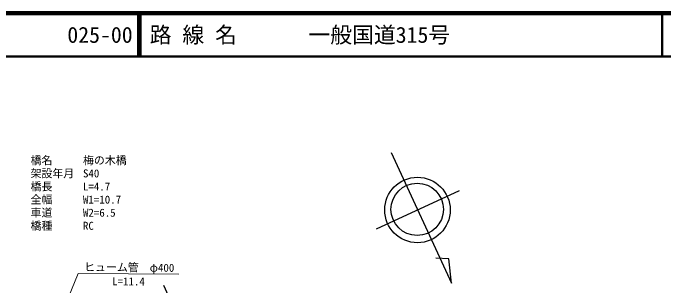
# Model space of a CAD drawing. Units: millimetres at full size, sheet at 1:1000; details may follow other scales. Extents: x 40000 to 680000, y 20000 to 380000.
# Drawn here: x 149083 to 298175, y 317449 to 380000 of the extents above; entities that cross this region are included whole.
import ezdxf
from ezdxf.enums import TextEntityAlignment as Align

# ---------------------------------------------------------------- set-up
doc = ezdxf.new("R2010")
doc.units = ezdxf.units.MM
doc.header["$LTSCALE"] = 1000
for name, color, linetype, lineweight in [('M-BGD', 7, 'Continuous', 25), ('M-BMK-SRVR', 3, 'Continuous', 25), ('M-STR-HTXT', 7, 'Continuous', 13), ('M-TTL', 2, 'Continuous', 140), ('M-TTL-LINE', 7, 'Continuous', 50)]:
    doc.layers.add(name, color=color, linetype=linetype, lineweight=lineweight)
doc.layers.add('M-TTL-TXT', color=7, linetype='Continuous')
doc.styles.add('ＭＳ ゴシック', font='')
doc.styles.get('ＭＳ ゴシック').set_extended_font_data('MS Gothic')

msp = doc.modelspace()

# ---------------------------------------------------------------- linework, layer by layer
at = {"layer": 'M-BGD'}
msp.add_lwpolyline([(183536, 317618), (187064, 309876), (191595, 300846), (194358, 297114), (196291, 295231), (198215, 293997), (200824, 292914), (202267, 292620)], dxfattribs=at)
at = {"layer": 'M-BMK-SRVR'}
for p, q in [((235664, 348046), (249526, 318066)), ((251280, 339291), (232219, 330478)), ((248911, 323700), (245912, 323796)), ((249526, 318066), (248911, 323700))]:
    msp.add_line(p, q, dxfattribs=at)
for centre, radius in [((241711, 334867), 7500), ((241653, 335014), 6000)]:
    msp.add_circle(centre, radius, dxfattribs=at)
at = {"layer": 'M-STR-HTXT'}
msp.add_lwpolyline([(152889, 293032), (163968, 320347), (187030, 320128)], dxfattribs=at)
at = {"layer": 'M-TTL'}
msp.add_line((680000, 380000), (40000, 380000), dxfattribs=at)
at = {"layer": 'M-TTL-LINE'}
for p, q in [((177750, 380000), (177750, 370000)), ((178250, 380000), (178250, 370000)), ((297750, 380000), (297750, 370000)), ((40000, 370000), (680000, 370000))]:
    msp.add_line(p, q, dxfattribs=at)

# ---------------------------------------------------------------- texts
at = {"layer": 'M-STR-HTXT', "style": 'ＭＳ ゴシック'}
for s, p in [('橋名', (153106, 344780)), ('梅の木橋', (165106, 344780)), ('架設年月', (153106, 341780)), ('S40', (165106, 341780)), ('橋長', (153106, 338780)), ('L=4.7', (165106, 338780)), ('全幅', (153106, 335780)), ('W1=10.7', (165106, 335780)), ('車道', (153106, 332780)), ('W2=6.5', (165106, 332780)), ('橋種', (153106, 329780)), ('RC', (165106, 329780))]:
    msp.add_text(s, height=1833, dxfattribs=at).set_placement(p, align=Align.BOTTOM_LEFT)
for s, p in [('ヒューム管\u3000φ400', (165373, 320334)), ('L=11.4', (171774, 317076))]:
    msp.add_text(s, height=1833, rotation=359.456, dxfattribs=at).set_placement(p, align=Align.BOTTOM_LEFT)
at = {"layer": 'M-TTL-TXT', "style": 'ＭＳ ゴシック'}
for s, p in [('路 線 名', (180380, 375000)), ('一般国道315号', (216734, 375000)), ('025-00', (161521, 375000))]:
    msp.add_text(s, height=3666, dxfattribs=at).set_placement(p, align=Align.MIDDLE_LEFT)

doc.saveas('drawing.dxf')
